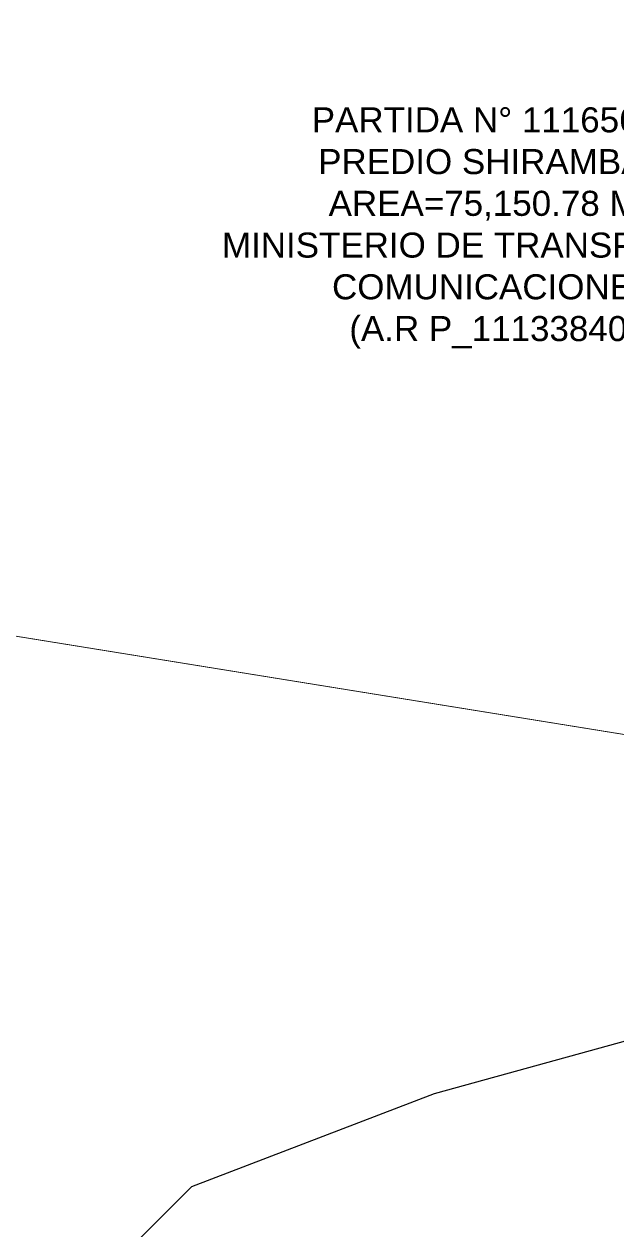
# Model space of a CAD drawing. Header units: metres. Extents: x 546056 to 547654, y 9072317 to 9075555.
# Drawn here: x 546342.1 to 546413, y 9073188.8 to 9073333.1 of the extents above; entities that cross this region are included whole.
import ezdxf

# ---------------------------------------------------------------- set-up
doc = ezdxf.new("R2010")
doc.units = ezdxf.units.M
doc.layers.add('LOTES_PREDIOS', color=7, linetype='Continuous')
doc.layers.add('PARTIDA 11165615_PREDIO SHIRAMBARI', color=6, linetype='Continuous')
doc.styles.add('arial', font='arial.ttf', dxfattribs={"height": 0.1})

msp = doc.modelspace()

# ---------------------------------------------------------------- linework, layer by layer
at = {"layer": 'LOTES_PREDIOS', "color": 250, "linetype": 'Continuous', "lineweight": 0}
msp.add_lwpolyline([(546456.11, 9073185.22), (546448.37, 9073194.52), (546439.58, 9073206.01), (546414.58, 9073211.41), (546391.25, 9073204.98), (546362.13, 9073193.84), (546353.99, 9073185.71), (546349.86, 9073152.66), (546347.78, 9073133.9), (546362.55, 9073115.03), (546373.99, 9073085.89), (546394.71, 9073051.63), (546399.14, 9073053.24), (546416.75, 9073073.35), (546431.44, 9073106.17), (546422.02, 9073113.57), (546428.58, 9073141), (546436.97, 9073157.21), (546460.2, 9073174.2), (546456.11, 9073185.22)], dxfattribs=at).dxf.unprotected_set("ltscale", 0)
at = {"layer": 'PARTIDA 11165615_PREDIO SHIRAMBARI', "color": 106, "const_width": 0.1}
msp.add_lwpolyline([(546318.15, 9073489.26), (546511.5, 9073355.22), (546500.61, 9073325.42), (546489.34, 9073331.11), (546456.52, 9073241.16), (546284.28, 9073268.98)], close=True, dxfattribs=at)

# ---------------------------------------------------------------- texts
at = {"layer": 'PARTIDA 11165615_PREDIO SHIRAMBARI', "color": 6, "insert": (546361.3, 9073323.16), "char_height": 3, "attachment_point": 1, "style": 'arial'}
msp.add_mtext_dynamic_manual_height_columns('\\pi15.263;PARTIDA N° 11165614\\P\\pi14.87; PREDIO SHIRAMBARI\\P\\pi17.286;AREA=75,150.78 M2\\P\\pi4.4931;MINISTERIO DE TRANSPORTE Y \\P\\pi17.692;COMUNICACIONES\\P\\pi19.766;(A.R P_11133840)', width=73.8423, gutter_width=0, heights=[65.95], dxfattribs=at)

doc.saveas('drawing.dxf')
